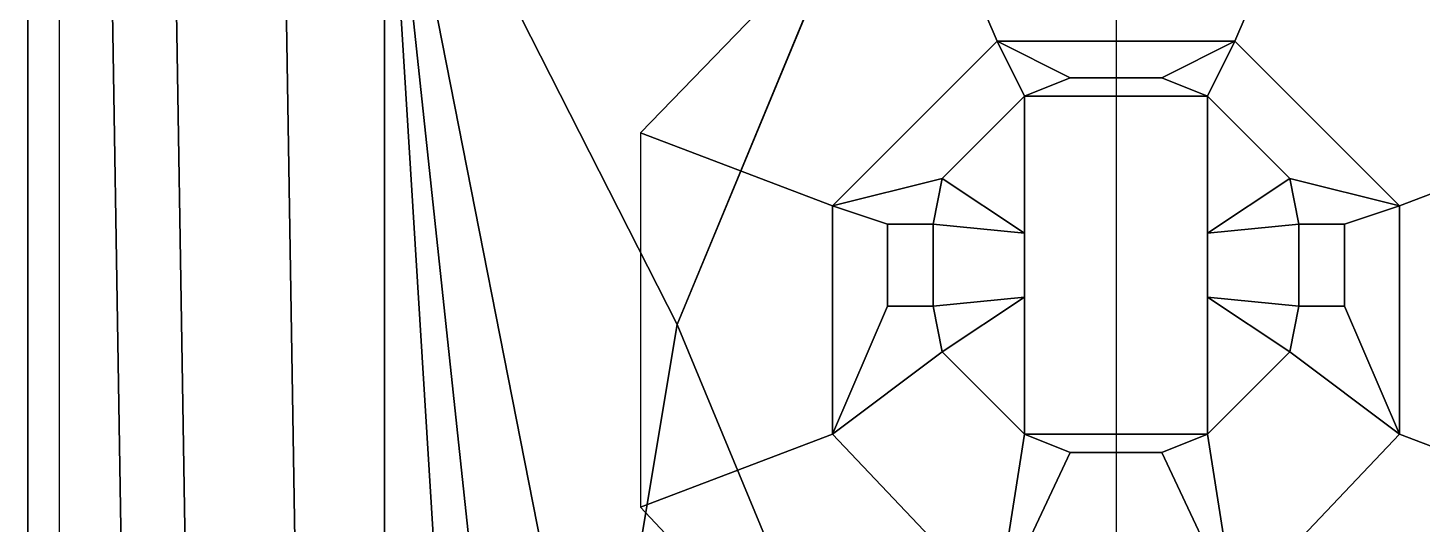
# Model space of a CAD drawing. Header units: millimetres. Extents: x -1.2 to 1.2, y -5.2 to 9.5.
# Drawn here: x -1.19 to 0.335, y 0.092 to 0.635 of the extents above; entities that cross this region are included whole.
import ezdxf

# ---------------------------------------------------------------- set-up
doc = ezdxf.new("R2010")
doc.units = ezdxf.units.MM
for name, color, linetype in [('h2', 2, 'Continuous'), ('superstructure', 3, 'Continuous'), ('turret', 2, 'Continuous')]:
    doc.layers.add(name, color=color, linetype=linetype)

msp = doc.modelspace()

# ---------------------------------------------------------------- linework, layer by layer
for points in [[(-1.146185567010309, 3.680000000000001, -0.1800000000000001), (-1.0425, -2.759999999999999, -0.18), (-1.19, -0.1400000000000006), (-1.19, 2.999999999999999)], [(-1.076185567010309, 3.68, -0.3100000000000001), (-0.9725000000000001, -2.76, -0.31), (-1.0425, -2.76, -0.18), (-1.146185567010309, 3.68, -0.1800000000000001)], [(-0.9561855670103092, 3.68, -0.3700000000000001), (-0.8525, -2.76, -0.37), (-0.9725000000000001, -2.76, -0.31), (-1.076185567010309, 3.68, -0.3100000000000001)], [(0, 3.68, -0.37), (0, -2.76, -0.37), (-0.8525, -2.76, -0.37), (-0.9561855670103092, 3.68, -0.3700000000000001)], [(-1.19, 2.999999999999999), (-1.19, -0.1400000000000003), (-1.19, -0.1400000000000001, 0.3599999999999999), (-1.19, 0.8200000000000001, 0.36)], [(-1.19, 0.8200000000000001, 0.36), (-1.19, -0.1400000000000001, 0.3599999999999999), (-0.8, -0.1400000000000002, 0.3917441860465116), (-0.8, 0.8200000000000001, 0.3917441860465117)]]:
    msp.add_3dface(points)
at = {"layer": 'h2'}
msp.add_3dface([(0, 3.68, -0.37), (0, -2.76, -0.37), (0.8525, -2.76, -0.37), (0.9561855670103094, 3.68, -0.3700000000000001)], dxfattribs=at)
at = {"layer": 'superstructure'}
for points in [[(-0.8, 0.8200000000000001, 0.59), (-0.8, -0.9, 0.5899999999999997), (-0.8, -0.45, 0.8799999999999999), (-0.8, 0.9400000000000001, 0.88)], [(-0.8, 0.9400000000000001, 0.88), (-0.8, -0.4500000000000001, 0.88), (-0.8, -0.4500000000000001, 1.14), (-0.8, 0.9400000000000001, 1.14)], [(-0.7200000000000002, -0.3500000000000001, 1.140000000000001), (-0.8, 0.94, 1.140000000000001), (-0.8, -0.4500000000000001, 1.140000000000001), (-0.7200000000000002, -0.4500000000000002, 1.140000000000001)], [(-0.6699999999999999, -0.28, 1.140000000000001), (-0.8, 0.9400000000000002, 1.140000000000001), (-0.8, 0.9400000000000002, 1.140000000000001), (-0.7200000000000002, -0.3500000000000001, 1.140000000000001)], [(-0.5699999999999998, -0.2300000000000002, 1.140000000000001), (-0.8, 0.9400000000000002, 1.140000000000001), (-0.8, 0.9400000000000002, 1.140000000000001), (-0.6699999999999999, -0.28, 1.140000000000001)], [(-0.8, 0.94, 1.140000000000001), (-0.8, 0.94, 1.140000000000001), (-0.48, 0.3100000000000001, 1.140000000000001), (-0.3394112549695428, 0.65, 1.140000000000001)], [(-0.8, 0.9400000000000006, 1.140000000000001), (-0.8, 0.9400000000000006, 1.140000000000001), (-0.5699999999999998, -0.2300000000000002, 1.140000000000001), (-0.48, 0.3100000000000001, 1.140000000000001)], [(-1.155619930475087, 0.8200000000000002, 0.3627983777520278), (-1.155619930475087, -0.14, 0.3627983777520277), (-0.8, -0.9000000000000001, 0.5899999999999997), (-0.8, 0.8200000000000001, 0.59)], [(-0.3394112549695428, 0.6494112549695428, 1.140000000000001), (-0.48, 0.3100000000000001, 1.140000000000001), (-0.48, 0.3100000000000001, 1.16), (-0.3394112549695428, 0.65, 1.16)], [(-0.4300000000000002, -0.2300000000000002, 1.140000000000001), (-0.3394112549695428, -0.02941125496954267, 1.140000000000001), (-0.48, 0.3100000000000001, 1.140000000000001), (-0.5699999999999998, -0.2300000000000002, 1.140000000000001)], [(-0.48, 0.3100000000000001, 1.140000000000001), (-0.3394112549695428, -0.02941125496954267, 1.140000000000001), (-0.3394112549695428, -0.02941125496954267, 1.16), (-0.48, 0.3100000000000001, 1.16)]]:
    msp.add_3dface(points, dxfattribs=at)
at = {"layer": 'turret'}
for points in [[(-0.22, 0.8300000000000001, 1.16), (-0.52, 0.52, 1.16), (-0.3100000000000001, 0.44, 1.66), (-0.1300000000000001, 0.62, 1.66)], [(0.22, 0.8300000000000001, 1.16), (-0.22, 0.8300000000000001, 1.16), (-0.1300000000000001, 0.62, 1.66), (0.1300000000000001, 0.62, 1.66)], [(0.52, 0.52, 1.16), (0.22, 0.8300000000000001, 1.16), (0.1300000000000001, 0.62, 1.66), (0.3100000000000001, 0.4400000000000001, 1.66)], [(-0.1300000000000001, 0.62, 1.66), (-0.3100000000000001, 0.44, 1.66), (-0.1899999999999999, 0.47, 1.66), (-0.1000000000000001, 0.56, 1.66)], [(-0.1300000000000001, 0.62, 1.66), (-0.1300000000000001, 0.62, 1.66), (-0.1000000000000001, 0.56, 1.66), (-0.05000000000000027, 0.58, 1.66)], [(0.1300000000000001, 0.62, 1.66), (-0.1300000000000001, 0.62, 1.66), (-0.05000000000000027, 0.58, 1.66), (0.05000000000000027, 0.58, 1.66)], [(0.05000000000000027, 0.58, 1.66), (0.05000000000000027, 0.58, 1.66), (0.1000000000000001, 0.56, 1.66), (0.1300000000000001, 0.62, 1.66)], [(0.3100000000000001, 0.4400000000000001, 1.66), (0.1300000000000001, 0.62, 1.66), (0.1000000000000001, 0.56, 1.66), (0.1899999999999999, 0.47, 1.66)], [(-0.05000000000000025, 0.58, 1.66), (-0.1000000000000003, 0.56, 1.66), (-0.1000000000000004, 0.56, 1.74), (-0.05000000000000027, 0.58, 1.74)], [(0.05000000000000027, 0.5799999999999998, 1.74), (-0.05000000000000013, 0.5799999999999998, 1.74), (-0.1000000000000004, 0.56, 1.74), (0.1000000000000001, 0.56, 1.74)], [(0.05000000000000027, 0.58, 1.66), (-0.05000000000000013, 0.58, 1.66), (-0.05000000000000027, 0.58, 1.74), (0.05000000000000027, 0.58, 1.74)], [(0.1000000000000001, 0.56, 1.66), (0.05000000000000041, 0.58, 1.66), (0.05000000000000027, 0.58, 1.74), (0.1000000000000001, 0.56, 1.74)], [(-0.1000000000000001, 0.56, 1.66), (-0.1900000000000001, 0.4700000000000001, 1.66), (-0.1900000000000003, 0.4700000000000001, 1.74), (-0.1000000000000001, 0.56, 1.74)], [(-0.1000000000000001, 0.56, 1.74), (-0.1900000000000001, 0.4700000000000001, 1.74), (-0.1000000000000001, 0.41, 1.74)], [(-0.1000000000000001, 0.1899999999999999, 1.74), (0.1000000000000003, 0.19, 1.74), (0.1000000000000001, 0.56, 1.74), (-0.1000000000000004, 0.56, 1.74)], [(0.1899999999999999, 0.47, 1.66), (0.1000000000000002, 0.56, 1.66), (0.1000000000000001, 0.56, 1.74), (0.1899999999999999, 0.47, 1.74)], [(0.19, 0.4699999999999998, 1.74), (0.1000000000000001, 0.56, 1.74), (0.1000000000000001, 0.41, 1.74)], [(-0.52, 0.52, 1.16), (-0.52, 0.11, 1.16), (-0.3100000000000001, 0.1899999999999999, 1.66), (-0.3100000000000001, 0.44, 1.66)], [(0.52, 0.11, 1.16), (0.52, 0.52, 1.16), (0.3100000000000001, 0.4400000000000001, 1.66), (0.3100000000000001, 0.19, 1.66)], [(-0.3100000000000001, 0.44, 1.66), (-0.25, 0.4199999999999999, 1.66), (-0.2, 0.42, 1.66), (-0.1899999999999999, 0.47, 1.66)], [(-0.1899999999999999, 0.47, 1.66), (-0.2000000000000001, 0.42, 1.66), (-0.2000000000000003, 0.42, 1.74), (-0.1899999999999999, 0.47, 1.74)], [(-0.1900000000000003, 0.4700000000000001, 1.74), (-0.2000000000000005, 0.4200000000000001, 1.74), (-0.1000000000000001, 0.41, 1.74)], [(0.2000000000000003, 0.4199999999999999, 1.74), (0.1900000000000003, 0.47, 1.74), (0.1000000000000001, 0.41, 1.74)], [(0.25, 0.42, 1.66), (0.3100000000000001, 0.4400000000000001, 1.66), (0.1899999999999999, 0.47, 1.66), (0.2, 0.42, 1.66)], [(0.2, 0.42, 1.66), (0.1900000000000001, 0.47, 1.66), (0.1899999999999999, 0.47, 1.74), (0.2, 0.42, 1.74)], [(-0.3100000000000001, 0.44, 1.66), (-0.3100000000000001, 0.1899999999999999, 1.66), (-0.25, 0.33, 1.66), (-0.25, 0.42, 1.66)], [(0.3100000000000001, 0.1900000000000001, 1.66), (0.3100000000000001, 0.44, 1.66), (0.25, 0.42, 1.66), (0.25, 0.33, 1.66)], [(-0.2499999999999998, 0.4199999999999999, 1.66), (-0.2499999999999998, 0.33, 1.66), (-0.25, 0.33, 1.75), (-0.25, 0.42, 1.75)], [(-0.2, 0.42, 1.66), (-0.25, 0.42, 1.66), (-0.2500000000000002, 0.42, 1.75), (-0.2, 0.42, 1.75)], [(-0.1999999999999998, 0.42, 1.75), (-0.2499999999999998, 0.42, 1.75), (-0.25, 0.33, 1.75), (-0.2, 0.33, 1.75)], [(-0.1000000000000001, 0.41, 1.75), (-0.1999999999999998, 0.42, 1.75), (-0.2, 0.33, 1.75), (-0.1000000000000001, 0.34, 1.75)], [(-0.1000000000000001, 0.41, 1.74), (-0.2, 0.42, 1.74), (-0.2, 0.42, 1.75), (-0.1000000000000001, 0.41, 1.75)], [(0.2000000000000001, 0.42, 1.75), (0.1000000000000001, 0.41, 1.75), (0.1000000000000001, 0.34, 1.75), (0.2000000000000001, 0.33, 1.75)], [(0.2, 0.42, 1.75), (0.2, 0.42, 1.74), (0.1000000000000001, 0.41, 1.74), (0.1000000000000001, 0.41, 1.75)], [(0.25, 0.42, 1.66), (0.2000000000000001, 0.42, 1.66), (0.2, 0.42, 1.75), (0.25, 0.42, 1.75)], [(0.25, 0.42, 1.75), (0.2000000000000001, 0.42, 1.75), (0.2, 0.33, 1.75), (0.25, 0.33, 1.75)], [(0.2499999999999999, 0.33, 1.66), (0.2500000000000001, 0.42, 1.66), (0.25, 0.42, 1.75), (0.25, 0.33, 1.75)], [(-0.1000000000000001, 0.41, 1.74), (-0.09999999999999992, 0.41, 1.75), (-0.1, 0.34, 1.75), (-0.1000000000000001, 0.34, 1.74)], [(0.1000000000000001, 0.41, 1.75), (0.1000000000000001, 0.41, 1.74), (0.1000000000000001, 0.34, 1.74), (0.1000000000000001, 0.34, 1.75)], [(-0.2000000000000001, 0.33, 1.74), (-0.1000000000000001, 0.34, 1.74), (-0.1, 0.34, 1.75), (-0.2, 0.33, 1.75)], [(-0.2000000000000003, 0.3300000000000001, 1.74), (-0.1900000000000003, 0.28, 1.74), (-0.1000000000000001, 0.34, 1.74)], [(-0.19, 0.2800000000000002, 1.74), (-0.1000000000000001, 0.1899999999999999, 1.74), (-0.1000000000000001, 0.34, 1.74)], [(0.1000000000000001, 0.34, 1.75), (0.1000000000000001, 0.34, 1.74), (0.2000000000000001, 0.33, 1.74), (0.2, 0.33, 1.75)], [(0.1000000000000001, 0.1899999999999999, 1.74), (0.1900000000000001, 0.2799999999999999, 1.74), (0.1000000000000001, 0.34, 1.74)], [(0.1900000000000003, 0.2799999999999999, 1.74), (0.2000000000000005, 0.3299999999999999, 1.74), (0.1000000000000001, 0.34, 1.74)], [(-0.25, 0.33, 1.66), (-0.3100000000000001, 0.19, 1.66), (-0.1899999999999999, 0.28, 1.66), (-0.1999999999999998, 0.33, 1.66)], [(-0.25, 0.33, 1.66), (-0.1999999999999998, 0.33, 1.66), (-0.2, 0.33, 1.75), (-0.25, 0.33, 1.75)], [(-0.2, 0.33, 1.66), (-0.1899999999999999, 0.28, 1.66), (-0.1899999999999999, 0.28, 1.74), (-0.2, 0.33, 1.74)], [(0.31, 0.19, 1.66), (0.2499999999999999, 0.33, 1.66), (0.2, 0.33, 1.66), (0.1899999999999999, 0.28, 1.66)], [(0.1899999999999999, 0.28, 1.66), (0.2000000000000002, 0.33, 1.66), (0.2000000000000001, 0.33, 1.74), (0.1899999999999999, 0.28, 1.74)], [(0.2, 0.33, 1.66), (0.2500000000000001, 0.33, 1.66), (0.25, 0.33, 1.75), (0.2, 0.33, 1.75)], [(-0.31, 0.19, 1.66), (-0.1300000000000001, 0, 1.66), (-0.1000000000000001, 0.1899999999999999, 1.66), (-0.1899999999999999, 0.28, 1.66)], [(-0.1899999999999999, 0.28, 1.66), (-0.1000000000000001, 0.1899999999999999, 1.66), (-0.1000000000000001, 0.1899999999999999, 1.74), (-0.1899999999999999, 0.28, 1.74)], [(0.1300000000000001, 0, 1.66), (0.31, 0.19, 1.66), (0.1899999999999999, 0.28, 1.66), (0.1000000000000001, 0.1899999999999999, 1.66)], [(0.1000000000000001, 0.1899999999999999, 1.66), (0.1900000000000002, 0.28, 1.66), (0.1900000000000001, 0.28, 1.74), (0.1000000000000001, 0.1899999999999999, 1.74)], [(-0.52, 0.11, 1.16), (-0.22, -0.21, 1.16), (-0.1300000000000001, 0, 1.66), (-0.3100000000000001, 0.1899999999999999, 1.66)], [(-0.1300000000000001, 0, 1.66), (-0.1300000000000001, 0, 1.66), (-0.05000000000000027, 0.17, 1.66), (-0.1000000000000001, 0.1899999999999999, 1.66)], [(-0.1000000000000001, 0.1899999999999999, 1.66), (-0.04999999999999999, 0.1700000000000001, 1.66), (-0.0500000000000001, 0.1700000000000001, 1.74), (-0.1000000000000001, 0.1899999999999999, 1.74)], [(-0.05000000000000027, 0.17, 1.74), (0.05000000000000054, 0.1700000000000001, 1.74), (0.1000000000000001, 0.1899999999999999, 1.74), (-0.1000000000000001, 0.1899999999999999, 1.74)], [(0.1300000000000001, 0, 1.66), (0.1300000000000001, 0, 1.66), (0.1000000000000001, 0.1899999999999999, 1.66), (0.05000000000000027, 0.17, 1.66)], [(0.05000000000000027, 0.17, 1.66), (0.1000000000000004, 0.1900000000000001, 1.66), (0.1000000000000003, 0.1900000000000001, 1.74), (0.05000000000000027, 0.17, 1.74)], [(0.22, -0.21, 1.16), (0.52, 0.11, 1.16), (0.3100000000000001, 0.1900000000000001, 1.66), (0.1300000000000001, 0, 1.66)], [(-0.1300000000000001, 0, 1.66), (0.1300000000000001, 0, 1.66), (0.05000000000000027, 0.17, 1.66), (-0.05000000000000027, 0.17, 1.66)], [(-0.05000000000000027, 0.17, 1.66), (0.05000000000000054, 0.1700000000000001, 1.66), (0.05000000000000043, 0.1700000000000001, 1.74), (-0.05000000000000027, 0.17, 1.74)]]:
    msp.add_3dface(points, dxfattribs=at)

doc.saveas('drawing.dxf')
